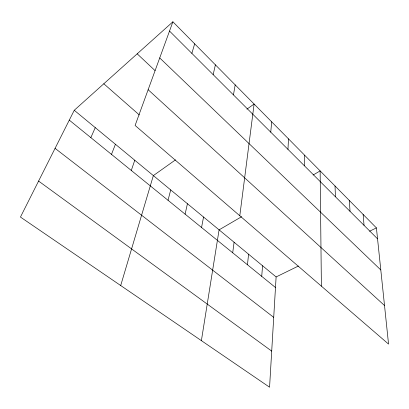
<?xml version="1.0" encoding="UTF-8"?>
<svg xmlns="http://www.w3.org/2000/svg" width="409" height="409" viewBox="0 0 409 409"><rect width="100%" height="100%" fill="white"/><g stroke="black" fill="none" stroke-linecap="round" stroke-linejoin="round"><path stroke-width="0.61" d="M304.444 165.819L304.639 155.216M287.962 149.357L288.498 138.866M74.254 110.282L276.116 276.939L269.567 387.205L20.45 217.067L74.254 110.282L172.895 21.795L376.408 227.895L388.55 344.092L135.108 125.461L172.895 21.795M261.714 276.336L262.578 265.758M270.758 132.179L271.668 121.821M247.46 264.761L248.58 254.204M239.797 215.768L254.107 104.034L246.913 109.147M232.701 252.782L234.091 242.24M201.386 340.641L219.086 229.853L241.719 216.652M233.442 94.898L235.195 84.888M201.555 227.496L203.544 217.021M185.108 214.147L187.429 203.718M213.155 74.637L215.4 64.837M168.033 200.287L170.711 189.919M191.872 53.38L194.658 43.829M120.696 285.533L153.36 175.589L175.507 159.858M131.289 170.456L134.771 160.246M111.483 154.377L115.425 144.27M90.839 137.618L95.266 127.634M313.105 175.021L320.14 170.916L321.392 286.157M276.116 276.939L298.432 266.024M369.603 231.223L376.408 227.895M38.589 181.069L271.709 351.111M55.072 148.349L273.718 317.364M69.29 120.128L275.487 287.517M103.804 83.773L139.336 114.96M148.14 89.704L384.521 305.533M137.194 53.819L155.088 70.65M159.725 57.93L380.799 269.95M169.52 31.053L377.548 238.841M363.136 214.459L364.051 225.359M349.352 200.502L350.022 211.351M335.032 185.998L335.436 196.78"/></g></svg>
